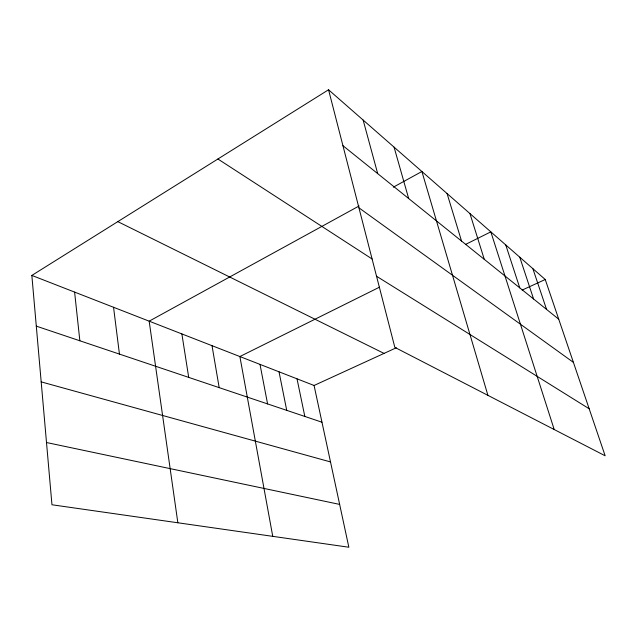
<?xml version="1.0" encoding="UTF-8"?>
<svg xmlns="http://www.w3.org/2000/svg" width="637" height="637" viewBox="0 0 637 637"><rect width="100%" height="100%" fill="white"/><g stroke="black" fill="none" stroke-linecap="round" stroke-linejoin="round"><path stroke-width="0.96" d="M31.85 275.423L314.073 385.473L348.853 547.231L51.963 504.767L31.85 275.423L328.549 89.769L545.24 279.5L605.15 455.789L394.844 347.372L328.549 89.769M359.093 205.974L149.169 321.167L177.85 522.77M393.34 187.174L421.901 171.504L487.91 395.346M379.556 287.144L239.878 356.545L272.755 536.346M465.615 244.393L490.832 231.86L554.206 429.529M314.073 385.473L396.278 347.786M522.133 290.09L545.24 279.5M46.501 442.524L339.648 504.408M41.182 381.882L330.507 461.929M36.301 326.136L321.964 422.204M117.821 221.628L384.031 353.4M376.539 276.251L589.169 408.771M217.91 159.003L372.112 258.988M358.934 207.829L573.404 362.381M342.945 145.69L558.737 319.209M532.882 268.687L546.554 309.415M519.752 257.181L533.591 298.992M505.762 244.934L519.76 287.868M469.947 213.578L484.271 259.331M447.07 193.544L461.538 241.049M394.072 147.139L408.667 198.545M363.138 120.051L377.693 173.63M297.017 378.824L304.828 416.439M279.022 371.809L286.73 410.347M260.007 364.388L267.58 403.914M212.017 345.676L219.176 387.63M181.879 333.923L188.703 377.391M113.545 307.281L119.445 354.092M74.601 292.096L79.856 340.787"/></g></svg>
